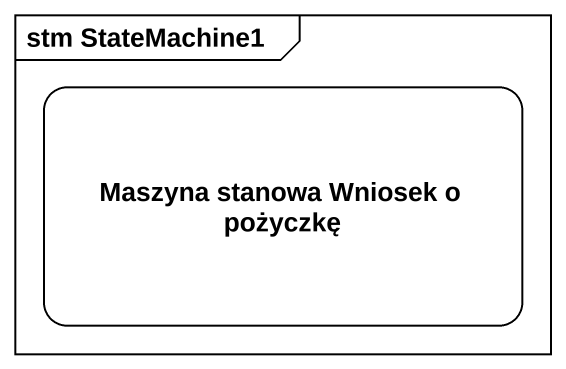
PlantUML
@startuml
mainframe stm StateMachine1
hide empty description
state "Maszyna stanowa Wniosek o pożyczkę" as Maszyna_stanowa_Wniosek_o
@enduml
